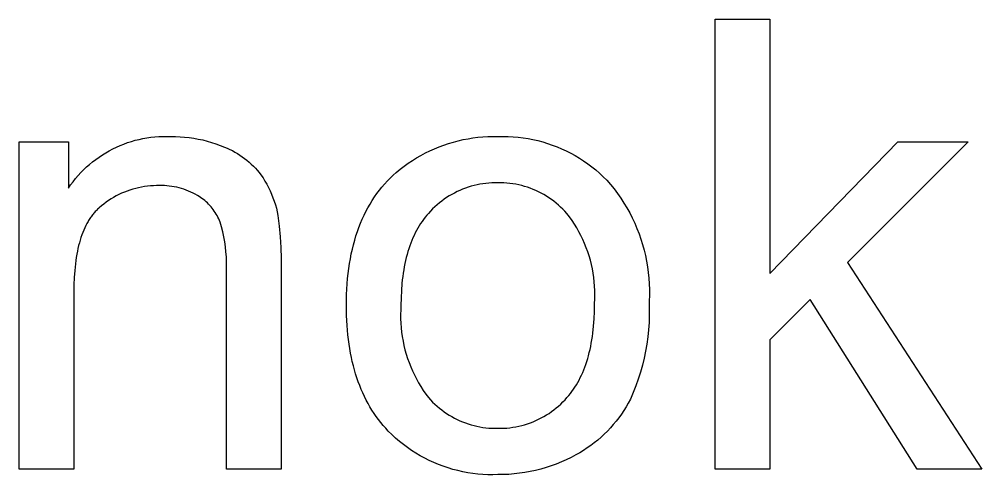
# Model space of a CAD drawing. Header units: millimetres. Extents: x -962 to 3068, y -237 to 2578.
# Drawn here: x 1783.9 to 1840.8, y -60.5 to -33.6 of the extents above; entities that cross this region are included whole.
import ezdxf

# ---------------------------------------------------------------- set-up
doc = ezdxf.new("R2010")
doc.units = ezdxf.units.MM
doc.header["$MEASUREMENT"] = 0
doc.layers.add('Domyślny', color=7, linetype='Continuous', true_color=0x000000)

msp = doc.modelspace()

# ---------------------------------------------------------------- linework, layer by layer
at = {"layer": 'Domyślny'}
for p, q in [((1825.061, -60.201), (1825.061, -33.598)), ((1825.061, -33.598), (1828.285, -33.598)), ((1828.285, -33.598), (1828.285, -48.636)), ((1783.901, -60.201), (1783.901, -40.854)), ((1783.901, -40.854), (1786.804, -40.854)), ((1786.804, -40.854), (1786.804, -43.587)), ((1789.863, -41.064), (1790.083, -40.976)), ((1790.083, -40.976), (1790.306, -40.895)), ((1790.306, -40.895), (1790.531, -40.822)), ((1790.531, -40.822), (1790.758, -40.757)), ((1790.758, -40.757), (1790.988, -40.7)), ((1790.988, -40.7), (1791.219, -40.651)), ((1791.219, -40.651), (1791.452, -40.61)), ((1791.452, -40.61), (1791.687, -40.576)), ((1791.687, -40.576), (1791.922, -40.551)), ((1791.922, -40.551), (1792.158, -40.534)), ((1792.158, -40.534), (1792.394, -40.525)), ((1792.394, -40.525), (1792.631, -40.524)), ((1792.631, -40.524), (1792.867, -40.531)), ((1792.867, -40.531), (1793.138, -40.533)), ((1793.138, -40.533), (1793.409, -40.544)), ((1793.409, -40.544), (1793.679, -40.564)), ((1793.679, -40.564), (1793.948, -40.593)), ((1793.948, -40.593), (1794.216, -40.632)), ((1794.216, -40.632), (1794.483, -40.68)), ((1794.483, -40.68), (1794.748, -40.737)), ((1794.748, -40.737), (1795.011, -40.803)), ((1795.011, -40.803), (1795.271, -40.878)), ((1795.271, -40.878), (1795.528, -40.962)), ((1795.528, -40.962), (1795.783, -41.054)), ((1809.006, -41.037), (1809.287, -40.942)), ((1809.287, -40.942), (1809.571, -40.858)), ((1809.571, -40.858), (1809.858, -40.782)), ((1809.858, -40.782), (1810.146, -40.717)), ((1810.146, -40.717), (1810.437, -40.661)), ((1810.437, -40.661), (1810.73, -40.615)), ((1810.73, -40.615), (1811.024, -40.578)), ((1811.024, -40.578), (1811.319, -40.552)), ((1811.319, -40.552), (1811.615, -40.535)), ((1811.615, -40.535), (1811.911, -40.528)), ((1811.911, -40.528), (1812.208, -40.531)), ((1812.208, -40.531), (1812.505, -40.526)), ((1812.505, -40.526), (1812.803, -40.531)), ((1812.803, -40.531), (1813.1, -40.546)), ((1813.1, -40.546), (1813.396, -40.572)), ((1813.396, -40.572), (1813.692, -40.608)), ((1813.692, -40.608), (1813.986, -40.654)), ((1813.986, -40.654), (1814.278, -40.71)), ((1814.278, -40.71), (1814.568, -40.777)), ((1814.568, -40.777), (1814.856, -40.853)), ((1814.856, -40.853), (1815.14, -40.94)), ((1815.14, -40.94), (1815.422, -41.036)), ((1828.285, -48.636), (1835.846, -40.854)), ((1840.01, -40.854), (1832.87, -47.986)), ((1835.846, -40.854), (1840.01, -40.854)), ((1788.817, -41.613), (1789.019, -41.489)), ((1789.019, -41.489), (1789.224, -41.372)), ((1789.224, -41.372), (1789.434, -41.262)), ((1789.434, -41.262), (1789.647, -41.159)), ((1789.647, -41.159), (1789.863, -41.064)), ((1795.783, -41.054), (1796.034, -41.156)), ((1796.034, -41.156), (1796.193, -41.221)), ((1796.193, -41.221), (1796.349, -41.292)), ((1796.349, -41.292), (1796.503, -41.368)), ((1796.503, -41.368), (1796.654, -41.45)), ((1796.654, -41.45), (1796.803, -41.536)), ((1796.803, -41.536), (1796.948, -41.628)), ((1807.657, -41.645), (1807.918, -41.505)), ((1807.918, -41.505), (1808.184, -41.375)), ((1808.184, -41.375), (1808.454, -41.253)), ((1808.454, -41.253), (1808.728, -41.14)), ((1808.728, -41.14), (1809.006, -41.037)), ((1815.422, -41.036), (1815.7, -41.142)), ((1815.7, -41.142), (1815.974, -41.258)), ((1815.974, -41.258), (1816.244, -41.383)), ((1816.244, -41.383), (1816.51, -41.518)), ((1816.51, -41.518), (1816.77, -41.661)), ((1788.058, -42.177), (1788.24, -42.026)), ((1788.24, -42.026), (1788.428, -41.882)), ((1788.428, -41.882), (1788.62, -41.744)), ((1788.62, -41.744), (1788.817, -41.613)), ((1796.948, -41.628), (1797.09, -41.724)), ((1797.09, -41.724), (1797.228, -41.826)), ((1797.228, -41.826), (1797.363, -41.932)), ((1797.363, -41.932), (1797.495, -42.042)), ((1797.495, -42.042), (1797.622, -42.157)), ((1806.662, -42.288), (1806.903, -42.115)), ((1806.903, -42.115), (1807.149, -41.95)), ((1807.149, -41.95), (1807.4, -41.793)), ((1807.4, -41.793), (1807.657, -41.645)), ((1816.77, -41.661), (1817.026, -41.814)), ((1817.026, -41.814), (1817.276, -41.975)), ((1817.276, -41.975), (1817.52, -42.145)), ((1787.382, -42.839), (1787.543, -42.665)), ((1787.543, -42.665), (1787.709, -42.496)), ((1787.709, -42.496), (1787.88, -42.334)), ((1787.88, -42.334), (1788.058, -42.177)), ((1797.622, -42.157), (1797.745, -42.277)), ((1797.745, -42.277), (1797.865, -42.4)), ((1797.865, -42.4), (1797.979, -42.528)), ((1797.979, -42.528), (1798.09, -42.659)), ((1798.09, -42.659), (1798.196, -42.795)), ((1806.018, -42.82), (1806.199, -42.657)), ((1806.199, -42.657), (1806.428, -42.469)), ((1806.428, -42.469), (1806.662, -42.288)), ((1817.52, -42.145), (1817.759, -42.323)), ((1817.759, -42.323), (1817.991, -42.51)), ((1817.991, -42.51), (1818.216, -42.704)), ((1786.939, -43.393), (1787.08, -43.203)), ((1787.08, -43.203), (1787.228, -43.018)), ((1787.228, -43.018), (1787.382, -42.839)), ((1798.196, -42.795), (1798.317, -42.977)), ((1798.317, -42.977), (1798.432, -43.164)), ((1798.432, -43.164), (1798.54, -43.354)), ((1805.508, -43.34), (1805.672, -43.161)), ((1805.672, -43.161), (1805.842, -42.988)), ((1805.842, -42.988), (1806.018, -42.82)), ((1818.216, -42.704), (1818.434, -42.906)), ((1818.434, -42.906), (1818.646, -43.116)), ((1818.646, -43.116), (1818.867, -43.371)), ((1786.804, -43.587), (1786.939, -43.393)), ((1790.118, -43.82), (1789.955, -43.89)), ((1790.282, -43.756), (1790.118, -43.82)), ((1790.449, -43.698), (1790.282, -43.756)), ((1790.618, -43.645), (1790.449, -43.698)), ((1790.788, -43.598), (1790.618, -43.645)), ((1790.96, -43.557), (1790.788, -43.598)), ((1791.133, -43.521), (1790.96, -43.557)), ((1791.307, -43.492), (1791.133, -43.521)), ((1791.482, -43.468), (1791.307, -43.492)), ((1791.658, -43.45), (1791.482, -43.468)), ((1791.834, -43.439), (1791.658, -43.45)), ((1792.011, -43.433), (1791.834, -43.439)), ((1792.187, -43.433), (1792.011, -43.433)), ((1792.335, -43.432), (1792.187, -43.433)), ((1792.482, -43.437), (1792.335, -43.432)), ((1792.629, -43.446), (1792.482, -43.437)), ((1792.776, -43.46), (1792.629, -43.446)), ((1792.922, -43.48), (1792.776, -43.46)), ((1793.067, -43.504), (1792.922, -43.48)), ((1793.212, -43.534), (1793.067, -43.504)), ((1793.355, -43.569), (1793.212, -43.534)), ((1793.497, -43.608), (1793.355, -43.569)), ((1793.637, -43.653), (1793.497, -43.608)), ((1793.776, -43.702), (1793.637, -43.653)), ((1793.913, -43.756), (1793.776, -43.702)), ((1794.049, -43.815), (1793.913, -43.756)), ((1794.182, -43.878), (1794.049, -43.815)), ((1798.54, -43.354), (1798.641, -43.549)), ((1798.641, -43.549), (1798.736, -43.746)), ((1798.736, -43.746), (1798.824, -43.947)), ((1805.05, -43.908), (1805.197, -43.713)), ((1805.197, -43.713), (1805.349, -43.524)), ((1805.349, -43.524), (1805.508, -43.34)), ((1809.794, -43.792), (1809.635, -43.872)), ((1809.956, -43.718), (1809.794, -43.792)), ((1810.12, -43.649), (1809.956, -43.718)), ((1810.286, -43.586), (1810.12, -43.649)), ((1810.455, -43.528), (1810.286, -43.586)), ((1810.625, -43.476), (1810.455, -43.528)), ((1810.797, -43.43), (1810.625, -43.476)), ((1810.97, -43.39), (1810.797, -43.43)), ((1811.145, -43.355), (1810.97, -43.39)), ((1811.32, -43.326), (1811.145, -43.355)), ((1811.497, -43.303), (1811.32, -43.326)), ((1811.674, -43.287), (1811.497, -43.303)), ((1811.852, -43.276), (1811.674, -43.287)), ((1812.03, -43.271), (1811.852, -43.276)), ((1812.208, -43.272), (1812.03, -43.271)), ((1812.385, -43.272), (1812.208, -43.272)), ((1812.562, -43.277), (1812.385, -43.272)), ((1812.738, -43.289), (1812.562, -43.277)), ((1812.915, -43.307), (1812.738, -43.289)), ((1813.09, -43.33), (1812.915, -43.307)), ((1813.265, -43.359), (1813.09, -43.33)), ((1813.438, -43.394), (1813.265, -43.359)), ((1813.611, -43.435), (1813.438, -43.394)), ((1813.781, -43.482), (1813.611, -43.435)), ((1813.951, -43.535), (1813.781, -43.482)), ((1814.118, -43.593), (1813.951, -43.535)), ((1814.283, -43.656), (1814.118, -43.593)), ((1814.446, -43.726), (1814.283, -43.656)), ((1814.607, -43.8), (1814.446, -43.726)), ((1814.765, -43.88), (1814.607, -43.8)), ((1818.867, -43.371), (1819.079, -43.634)), ((1819.079, -43.634), (1819.282, -43.903)), ((1789.184, -44.317), (1789.038, -44.418)), ((1789.332, -44.222), (1789.184, -44.317)), ((1789.483, -44.131), (1789.332, -44.222)), ((1789.638, -44.045), (1789.483, -44.131)), ((1789.795, -43.965), (1789.638, -44.045)), ((1789.955, -43.89), (1789.795, -43.965)), ((1794.312, -43.946), (1794.182, -43.878)), ((1794.441, -44.019), (1794.312, -43.946)), ((1794.531, -44.073), (1794.441, -44.019)), ((1794.619, -44.131), (1794.531, -44.073)), ((1794.705, -44.191), (1794.619, -44.131)), ((1794.789, -44.254), (1794.705, -44.191)), ((1794.87, -44.32), (1794.789, -44.254)), ((1794.95, -44.389), (1794.87, -44.32)), ((1795.027, -44.46), (1794.95, -44.389)), ((1798.824, -43.947), (1798.905, -44.151)), ((1798.905, -44.151), (1798.979, -44.357)), ((1798.979, -44.357), (1799.045, -44.566)), ((1804.644, -44.525), (1804.773, -44.314)), ((1804.773, -44.314), (1804.909, -44.108)), ((1804.909, -44.108), (1805.05, -43.908)), ((1808.884, -44.348), (1808.744, -44.458)), ((1809.028, -44.243), (1808.884, -44.348)), ((1809.175, -44.142), (1809.028, -44.243)), ((1809.325, -44.047), (1809.175, -44.142)), ((1809.478, -43.957), (1809.325, -44.047)), ((1809.635, -43.872), (1809.478, -43.957)), ((1814.92, -43.965), (1814.765, -43.88)), ((1815.072, -44.056), (1814.92, -43.965)), ((1815.221, -44.151), (1815.072, -44.056)), ((1815.367, -44.252), (1815.221, -44.151)), ((1815.509, -44.357), (1815.367, -44.252)), ((1815.648, -44.467), (1815.509, -44.357)), ((1819.282, -43.903), (1819.476, -44.18)), ((1819.476, -44.18), (1819.66, -44.463)), ((1788.444, -44.923), (1788.4, -44.97)), ((1788.488, -44.878), (1788.444, -44.923)), ((1788.533, -44.834), (1788.488, -44.878)), ((1788.579, -44.791), (1788.533, -44.834)), ((1788.625, -44.75), (1788.579, -44.791)), ((1788.759, -44.635), (1788.625, -44.75)), ((1788.897, -44.524), (1788.759, -44.635)), ((1789.038, -44.418), (1788.897, -44.524)), ((1795.102, -44.534), (1795.027, -44.46)), ((1795.174, -44.61), (1795.102, -44.534)), ((1795.243, -44.689), (1795.174, -44.61)), ((1795.31, -44.77), (1795.243, -44.689)), ((1795.374, -44.853), (1795.31, -44.77)), ((1795.435, -44.939), (1795.374, -44.853)), ((1795.493, -45.026), (1795.435, -44.939)), ((1799.045, -44.566), (1799.104, -44.777)), ((1799.104, -44.777), (1799.156, -44.99)), ((1804.402, -44.963), (1804.52, -44.741)), ((1804.52, -44.741), (1804.644, -44.525)), ((1808.223, -44.943), (1808.104, -45.075)), ((1808.347, -44.815), (1808.223, -44.943)), ((1808.476, -44.692), (1808.347, -44.815)), ((1808.608, -44.572), (1808.476, -44.692)), ((1808.744, -44.458), (1808.608, -44.572)), ((1815.783, -44.582), (1815.648, -44.467)), ((1815.914, -44.701), (1815.783, -44.582)), ((1816.041, -44.824), (1815.914, -44.701)), ((1816.164, -44.952), (1816.041, -44.824)), ((1816.282, -45.083), (1816.164, -44.952)), ((1819.66, -44.463), (1819.835, -44.752)), ((1819.835, -44.752), (1819.999, -45.047)), ((1788.005, -45.496), (1787.969, -45.555)), ((1788.041, -45.438), (1788.005, -45.496)), ((1788.078, -45.382), (1788.041, -45.438)), ((1788.116, -45.326), (1788.078, -45.382)), ((1788.154, -45.272), (1788.116, -45.326)), ((1788.193, -45.219), (1788.154, -45.272)), ((1788.233, -45.166), (1788.193, -45.219)), ((1788.274, -45.116), (1788.233, -45.166)), ((1788.315, -45.066), (1788.274, -45.116)), ((1788.357, -45.017), (1788.315, -45.066)), ((1788.4, -44.97), (1788.357, -45.017)), ((1795.549, -45.116), (1795.493, -45.026)), ((1795.601, -45.207), (1795.549, -45.116)), ((1795.65, -45.3), (1795.601, -45.207)), ((1795.696, -45.394), (1795.65, -45.3)), ((1795.739, -45.49), (1795.696, -45.394)), ((1795.778, -45.587), (1795.739, -45.49)), ((1799.156, -44.99), (1799.201, -45.204)), ((1799.201, -45.204), (1799.279, -45.835)), ((1804.082, -45.66), (1804.183, -45.422)), ((1804.183, -45.422), (1804.289, -45.19)), ((1804.289, -45.19), (1804.402, -44.963)), ((1807.812, -45.429), (1807.722, -45.554)), ((1807.906, -45.307), (1807.812, -45.429)), ((1808.004, -45.189), (1807.906, -45.307)), ((1808.104, -45.075), (1808.004, -45.189)), ((1816.44, -45.289), (1816.282, -45.083)), ((1816.59, -45.501), (1816.44, -45.289)), ((1816.733, -45.717), (1816.59, -45.501)), ((1819.999, -45.047), (1820.153, -45.348)), ((1820.153, -45.348), (1820.297, -45.653)), ((1787.712, -46.069), (1787.655, -46.209)), ((1787.772, -45.934), (1787.712, -46.069)), ((1787.835, -45.803), (1787.772, -45.934)), ((1787.9, -45.677), (1787.835, -45.803)), ((1787.969, -45.555), (1787.9, -45.677)), ((1795.862, -45.876), (1795.778, -45.587)), ((1795.935, -46.168), (1795.862, -45.876)), ((1799.279, -45.835), (1799.336, -46.468)), ((1803.897, -46.152), (1803.987, -45.903)), ((1803.987, -45.903), (1804.082, -45.66)), ((1807.391, -46.091), (1807.316, -46.234)), ((1807.469, -45.951), (1807.391, -46.091)), ((1807.55, -45.815), (1807.469, -45.951)), ((1807.634, -45.683), (1807.55, -45.815)), ((1807.722, -45.554), (1807.634, -45.683)), ((1816.869, -45.938), (1816.733, -45.717)), ((1816.997, -46.163), (1816.869, -45.938)), ((1820.297, -45.653), (1820.43, -45.963)), ((1820.43, -45.963), (1820.552, -46.278)), ((1787.501, -46.656), (1787.455, -46.815)), ((1787.549, -46.503), (1787.501, -46.656)), ((1787.6, -46.353), (1787.549, -46.503)), ((1787.655, -46.209), (1787.6, -46.353)), ((1795.998, -46.462), (1795.935, -46.168)), ((1796.051, -46.757), (1795.998, -46.462)), ((1799.336, -46.468), (1799.372, -47.103)), ((1803.664, -46.93), (1803.736, -46.665)), ((1803.736, -46.665), (1803.814, -46.406)), ((1803.814, -46.406), (1803.897, -46.152)), ((1807.176, -46.531), (1807.111, -46.685)), ((1807.244, -46.381), (1807.176, -46.531)), ((1807.316, -46.234), (1807.244, -46.381)), ((1817.118, -46.393), (1816.997, -46.163)), ((1817.23, -46.626), (1817.118, -46.393)), ((1817.335, -46.863), (1817.23, -46.626)), ((1820.552, -46.278), (1820.664, -46.597)), ((1820.664, -46.597), (1820.765, -46.919)), ((1787.373, -47.145), (1787.337, -47.318)), ((1787.413, -46.978), (1787.373, -47.145)), ((1787.455, -46.815), (1787.413, -46.978)), ((1796.094, -47.055), (1796.051, -46.757)), ((1796.127, -47.354), (1796.094, -47.055)), ((1799.372, -47.103), (1799.387, -47.738)), ((1803.537, -47.476), (1803.598, -47.2)), ((1803.598, -47.2), (1803.664, -46.93)), ((1806.934, -47.168), (1806.881, -47.337)), ((1806.99, -47.004), (1806.934, -47.168)), ((1807.048, -46.842), (1806.99, -47.004)), ((1807.111, -46.685), (1807.048, -46.842)), ((1817.432, -47.104), (1817.335, -46.863)), ((1817.521, -47.347), (1817.432, -47.104)), ((1820.765, -46.919), (1820.854, -47.245)), ((1787.272, -47.676), (1787.245, -47.862)), ((1787.303, -47.494), (1787.272, -47.676)), ((1787.337, -47.318), (1787.303, -47.494)), ((1796.149, -47.653), (1796.127, -47.354)), ((1796.161, -47.954), (1796.149, -47.653)), ((1799.387, -47.738), (1799.38, -48.374)), ((1803.434, -48.043), (1803.483, -47.757)), ((1803.483, -47.757), (1803.537, -47.476)), ((1806.786, -47.684), (1806.743, -47.863)), ((1806.832, -47.508), (1806.786, -47.684)), ((1806.881, -47.337), (1806.832, -47.508)), ((1817.601, -47.594), (1817.521, -47.347)), ((1817.673, -47.843), (1817.601, -47.594)), ((1820.854, -47.245), (1820.932, -47.573)), ((1820.932, -47.573), (1820.999, -47.904)), ((1787.22, -48.053), (1787.179, -48.448)), ((1787.245, -47.862), (1787.22, -48.053)), ((1796.155, -48.555), (1796.163, -48.254)), ((1796.163, -48.254), (1796.161, -47.954)), ((1799.38, -48.374), (1799.38, -60.201)), ((1803.353, -48.632), (1803.39, -48.335)), ((1803.39, -48.335), (1803.434, -48.043)), ((1806.666, -48.232), (1806.633, -48.422)), ((1806.703, -48.046), (1806.666, -48.232)), ((1806.743, -47.863), (1806.703, -48.046)), ((1817.737, -48.094), (1817.673, -47.843)), ((1817.792, -48.348), (1817.737, -48.094)), ((1817.838, -48.603), (1817.792, -48.348)), ((1820.999, -47.904), (1821.055, -48.237)), ((1821.055, -48.237), (1821.099, -48.572)), ((1832.87, -47.986), (1840.816, -60.201)), ((1787.15, -48.861), (1787.132, -49.293)), ((1787.179, -48.448), (1787.15, -48.861)), ((1796.155, -60.201), (1796.155, -48.555)), ((1803.295, -49.242), (1803.321, -48.934)), ((1803.321, -48.934), (1803.353, -48.632)), ((1806.576, -48.812), (1806.552, -49.013)), ((1806.603, -48.615), (1806.576, -48.812)), ((1806.633, -48.422), (1806.603, -48.615)), ((1817.876, -48.859), (1817.838, -48.603)), ((1817.906, -49.117), (1817.876, -48.859)), ((1821.099, -48.572), (1821.131, -48.908)), ((1821.131, -48.908), (1821.152, -49.245)), ((1787.132, -49.293), (1787.126, -49.744)), ((1803.275, -49.555), (1803.295, -49.242)), ((1806.531, -49.217), (1806.499, -49.636)), ((1806.552, -49.013), (1806.531, -49.217)), ((1817.926, -49.375), (1817.906, -49.117)), ((1817.938, -49.634), (1817.926, -49.375)), ((1821.152, -49.245), (1821.162, -49.583)), ((1787.126, -49.744), (1787.126, -60.201)), ((1803.252, -50.198), (1803.261, -49.874)), ((1803.261, -49.874), (1803.275, -49.555)), ((1806.48, -50.07), (1806.474, -50.517)), ((1806.499, -49.636), (1806.48, -50.07)), ((1817.936, -50.153), (1817.941, -49.893)), ((1817.941, -49.893), (1817.938, -49.634)), ((1821.16, -49.92), (1821.146, -50.258)), ((1821.162, -49.583), (1821.16, -49.92)), ((1803.249, -50.527), (1803.252, -50.198)), ((1803.259, -51.124), (1803.249, -50.527)), ((1806.474, -50.517), (1806.458, -50.782)), ((1817.915, -50.87), (1817.921, -50.412)), ((1817.921, -50.412), (1817.936, -50.153)), ((1821.146, -50.258), (1821.159, -50.684)), ((1830.674, -50.175), (1828.285, -52.563)), ((1837.002, -60.201), (1830.674, -50.175)), ((1803.288, -51.703), (1803.259, -51.124)), ((1806.458, -50.782), (1806.451, -51.046)), ((1806.451, -51.046), (1806.453, -51.311)), ((1817.896, -51.314), (1817.915, -50.87)), ((1821.158, -51.11), (1821.142, -51.536)), ((1821.159, -50.684), (1821.158, -51.11)), ((1803.31, -51.986), (1803.288, -51.703)), ((1806.453, -51.311), (1806.463, -51.575)), ((1806.463, -51.575), (1806.483, -51.839)), ((1817.819, -52.158), (1817.864, -51.744)), ((1817.864, -51.744), (1817.896, -51.314)), ((1821.142, -51.536), (1821.112, -51.961)), ((1803.336, -52.264), (1803.31, -51.986)), ((1803.368, -52.538), (1803.336, -52.264)), ((1806.483, -51.839), (1806.511, -52.102)), ((1806.511, -52.102), (1806.548, -52.364)), ((1817.762, -52.557), (1817.792, -52.359)), ((1817.792, -52.359), (1817.819, -52.158)), ((1821.112, -51.961), (1821.068, -52.385)), ((1803.404, -52.808), (1803.368, -52.538)), ((1803.445, -53.073), (1803.404, -52.808)), ((1806.548, -52.364), (1806.594, -52.625)), ((1806.594, -52.625), (1806.648, -52.884)), ((1806.648, -52.884), (1806.711, -53.141)), ((1817.692, -52.941), (1817.729, -52.751)), ((1817.729, -52.751), (1817.762, -52.557)), ((1821.009, -52.807), (1820.936, -53.227)), ((1821.068, -52.385), (1821.009, -52.807)), ((1828.285, -52.563), (1828.285, -60.201)), ((1803.491, -53.334), (1803.445, -53.073)), ((1803.541, -53.59), (1803.491, -53.334)), ((1806.711, -53.141), (1806.783, -53.396)), ((1806.783, -53.396), (1806.863, -53.648)), ((1817.514, -53.665), (1817.563, -53.49)), ((1817.563, -53.49), (1817.609, -53.31)), ((1817.609, -53.31), (1817.652, -53.128)), ((1817.652, -53.128), (1817.692, -52.941)), ((1820.936, -53.227), (1820.85, -53.645)), ((1803.597, -53.842), (1803.541, -53.59)), ((1803.657, -54.089), (1803.597, -53.842)), ((1806.863, -53.648), (1806.951, -53.897)), ((1806.951, -53.897), (1807.048, -54.144)), ((1817.347, -54.168), (1817.406, -54.004)), ((1817.406, -54.004), (1817.461, -53.836)), ((1817.461, -53.836), (1817.514, -53.665)), ((1820.749, -54.059), (1820.634, -54.469)), ((1820.85, -53.645), (1820.749, -54.059)), ((1803.722, -54.332), (1803.657, -54.089)), ((1803.793, -54.571), (1803.722, -54.332)), ((1803.867, -54.805), (1803.793, -54.571)), ((1807.048, -54.144), (1807.153, -54.387)), ((1807.153, -54.387), (1807.265, -54.626)), ((1807.265, -54.626), (1807.386, -54.862)), ((1817.151, -54.639), (1817.219, -54.486)), ((1817.219, -54.486), (1817.285, -54.329)), ((1817.285, -54.329), (1817.347, -54.168)), ((1820.634, -54.469), (1820.506, -54.876)), ((1803.947, -55.034), (1803.867, -54.805)), ((1804.032, -55.26), (1803.947, -55.034)), ((1807.386, -54.862), (1807.515, -55.093)), ((1807.515, -55.093), (1807.651, -55.32)), ((1816.845, -55.213), (1816.926, -55.075)), ((1816.926, -55.075), (1817.004, -54.933)), ((1817.004, -54.933), (1817.079, -54.788)), ((1817.079, -54.788), (1817.151, -54.639)), ((1820.506, -54.876), (1820.364, -55.278)), ((1804.121, -55.481), (1804.032, -55.26)), ((1804.215, -55.697), (1804.121, -55.481)), ((1804.314, -55.909), (1804.215, -55.697)), ((1807.651, -55.32), (1807.795, -55.542)), ((1807.795, -55.542), (1807.946, -55.759)), ((1807.946, -55.759), (1808.104, -55.972)), ((1816.392, -55.847), (1816.489, -55.728)), ((1816.489, -55.728), (1816.583, -55.605)), ((1816.583, -55.605), (1816.673, -55.478)), ((1816.673, -55.478), (1816.761, -55.347)), ((1816.761, -55.347), (1816.845, -55.213)), ((1820.209, -55.675), (1820.04, -56.066)), ((1820.364, -55.278), (1820.209, -55.675)), ((1804.418, -56.116), (1804.314, -55.909)), ((1804.527, -56.319), (1804.418, -56.116)), ((1804.64, -56.518), (1804.527, -56.319)), ((1808.104, -55.972), (1808.223, -56.104)), ((1808.223, -56.104), (1808.347, -56.232)), ((1808.347, -56.232), (1808.475, -56.356)), ((1815.923, -56.348), (1816.05, -56.224)), ((1816.05, -56.224), (1816.173, -56.095)), ((1816.173, -56.095), (1816.291, -55.963)), ((1816.291, -55.963), (1816.392, -55.847)), ((1819.917, -56.295), (1819.787, -56.519)), ((1820.04, -56.066), (1819.917, -56.295)), ((1804.758, -56.712), (1804.64, -56.518)), ((1804.882, -56.902), (1804.758, -56.712)), ((1805.01, -57.088), (1804.882, -56.902)), ((1808.475, -56.356), (1808.607, -56.476)), ((1808.607, -56.476), (1808.743, -56.591)), ((1808.743, -56.591), (1808.883, -56.701)), ((1808.883, -56.701), (1809.026, -56.807)), ((1809.026, -56.807), (1809.173, -56.908)), ((1809.173, -56.908), (1809.323, -57.003)), ((1815.08, -56.997), (1815.23, -56.901)), ((1815.23, -56.901), (1815.376, -56.8)), ((1815.376, -56.8), (1815.518, -56.694)), ((1815.518, -56.694), (1815.657, -56.583)), ((1815.657, -56.583), (1815.792, -56.468)), ((1815.792, -56.468), (1815.923, -56.348)), ((1819.649, -56.739), (1819.504, -56.954)), ((1819.787, -56.519), (1819.649, -56.739)), ((1805.142, -57.268), (1805.01, -57.088)), ((1805.28, -57.445), (1805.142, -57.268)), ((1805.422, -57.617), (1805.28, -57.445)), ((1809.323, -57.003), (1809.477, -57.094)), ((1809.477, -57.094), (1809.633, -57.179)), ((1809.633, -57.179), (1809.792, -57.259)), ((1809.792, -57.259), (1809.954, -57.334)), ((1809.954, -57.334), (1810.118, -57.403)), ((1810.118, -57.403), (1810.285, -57.467)), ((1810.285, -57.467), (1810.453, -57.525)), ((1813.956, -57.521), (1814.124, -57.463)), ((1814.124, -57.463), (1814.289, -57.399)), ((1814.289, -57.399), (1814.453, -57.329)), ((1814.453, -57.329), (1814.614, -57.254)), ((1814.614, -57.254), (1814.772, -57.174)), ((1814.772, -57.174), (1814.928, -57.088)), ((1814.928, -57.088), (1815.08, -56.997)), ((1819.193, -57.369), (1819.028, -57.569)), ((1819.352, -57.164), (1819.193, -57.369)), ((1819.504, -56.954), (1819.352, -57.164)), ((1805.57, -57.785), (1805.422, -57.617)), ((1805.722, -57.948), (1805.57, -57.785)), ((1805.935, -58.158), (1805.722, -57.948)), ((1810.453, -57.525), (1810.623, -57.577)), ((1810.623, -57.577), (1810.795, -57.624)), ((1810.795, -57.624), (1810.969, -57.664)), ((1810.969, -57.664), (1811.144, -57.699)), ((1811.144, -57.699), (1811.319, -57.728)), ((1811.319, -57.728), (1811.496, -57.751)), ((1811.496, -57.751), (1811.674, -57.768)), ((1811.674, -57.768), (1811.851, -57.779)), ((1811.851, -57.779), (1812.029, -57.784)), ((1812.029, -57.784), (1812.208, -57.783)), ((1812.208, -57.783), (1812.385, -57.783)), ((1812.385, -57.783), (1812.563, -57.778)), ((1812.563, -57.778), (1812.74, -57.767)), ((1812.74, -57.767), (1812.917, -57.749)), ((1812.917, -57.749), (1813.093, -57.726)), ((1813.093, -57.726), (1813.268, -57.697)), ((1813.268, -57.697), (1813.442, -57.661)), ((1813.442, -57.661), (1813.615, -57.62)), ((1813.615, -57.62), (1813.786, -57.574)), ((1813.786, -57.574), (1813.956, -57.521)), ((1818.677, -57.952), (1818.493, -58.134)), ((1818.856, -57.763), (1818.677, -57.952)), ((1819.028, -57.569), (1818.856, -57.763)), ((1806.155, -58.361), (1805.935, -58.158)), ((1806.382, -58.556), (1806.155, -58.361)), ((1806.616, -58.743), (1806.382, -58.556)), ((1818.106, -58.48), (1817.904, -58.643)), ((1818.302, -58.31), (1818.106, -58.48)), ((1818.493, -58.134), (1818.302, -58.31)), ((1806.856, -58.922), (1806.616, -58.743)), ((1807.103, -59.092), (1806.856, -58.922)), ((1807.355, -59.254), (1807.103, -59.092)), ((1817.268, -59.091), (1817.046, -59.226)), ((1817.485, -58.949), (1817.268, -59.091)), ((1817.697, -58.799), (1817.485, -58.949)), ((1817.904, -58.643), (1817.697, -58.799)), ((1807.612, -59.407), (1807.355, -59.254)), ((1807.875, -59.55), (1807.612, -59.407)), ((1808.143, -59.685), (1807.875, -59.55)), ((1808.415, -59.81), (1808.143, -59.685)), ((1816.249, -59.645), (1815.956, -59.775)), ((1816.537, -59.504), (1816.249, -59.645)), ((1816.82, -59.354), (1816.537, -59.504)), ((1817.046, -59.226), (1816.82, -59.354)), ((1787.126, -60.201), (1783.901, -60.201)), ((1799.38, -60.201), (1796.155, -60.201)), ((1808.691, -59.925), (1808.415, -59.81)), ((1808.971, -60.031), (1808.691, -59.925)), ((1809.255, -60.126), (1808.971, -60.031)), ((1809.542, -60.212), (1809.255, -60.126)), ((1809.831, -60.288), (1809.542, -60.212)), ((1810.124, -60.354), (1809.831, -60.288)), ((1814.434, -60.275), (1814.12, -60.343)), ((1814.745, -60.196), (1814.434, -60.275)), ((1815.053, -60.106), (1814.745, -60.196)), ((1815.357, -60.006), (1815.053, -60.106)), ((1815.659, -59.896), (1815.357, -60.006)), ((1815.956, -59.775), (1815.659, -59.896)), ((1828.285, -60.201), (1825.061, -60.201)), ((1840.816, -60.201), (1837.002, -60.201)), ((1810.418, -60.409), (1810.124, -60.354)), ((1810.714, -60.454), (1810.418, -60.409)), ((1811.011, -60.489), (1810.714, -60.454)), ((1811.31, -60.513), (1811.011, -60.489)), ((1811.609, -60.527), (1811.31, -60.513)), ((1811.908, -60.531), (1811.609, -60.527)), ((1812.208, -60.524), (1811.908, -60.531)), ((1812.528, -60.521), (1812.208, -60.524)), ((1812.849, -60.507), (1812.528, -60.521)), ((1813.169, -60.482), (1812.849, -60.507)), ((1813.487, -60.447), (1813.169, -60.482)), ((1813.805, -60.4), (1813.487, -60.447)), ((1814.12, -60.343), (1813.805, -60.4))]:
    msp.add_line(p, q, dxfattribs=at)

doc.saveas('drawing.dxf')
